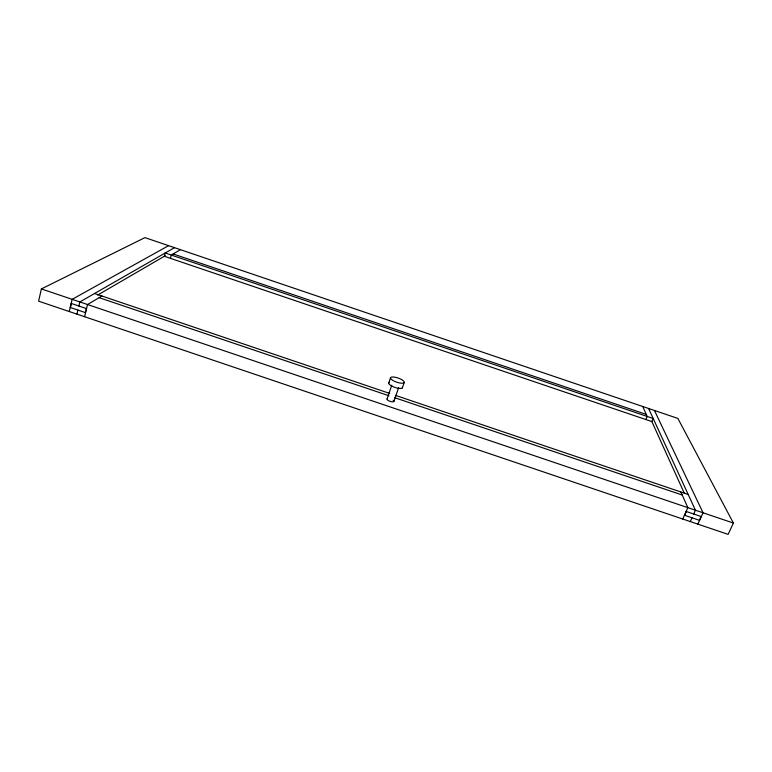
<?xml version="1.0" encoding="UTF-8"?>
<svg xmlns="http://www.w3.org/2000/svg" width="772" height="772" viewBox="0 0 772 772"><rect width="100%" height="100%" fill="white"/><g stroke="black" fill="none" stroke-linecap="round" stroke-linejoin="round"><path stroke-width="1.16" d="M41.379 288.921L38.6 301.167L728.121 534.369L733.4 523.059L677.864 418.414L144.914 237.631L41.379 288.921L733.4 523.059M69.268 311.541L72.153 299.333L168.585 245.66M70.406 307.536L71.362 303.473M76.93 314.136L77.904 310.074M78.869 306.011L79.844 301.939L174.501 247.667M85.403 312.612L86.377 308.549M84.592 316.723L87.535 304.535L101.952 296.023M170.438 258.33L171.297 255.059L180.416 249.674M388.654 383.24L390.429 378.01M387.033 399.076L391.771 385.209M393.903 401.401L398.67 387.544M402.337 387.92L404.142 382.7A7.305 2.191 18.9 0 0 395.322 377.267A7.305 2.191 18.9 0 0 392.649 380.326A7.305 2.191 18.9 0 0 404.142 382.7M645.846 419.543L647.168 416.436L642.729 406.497M682.728 519.016L687.842 507.648L680.856 491.967M684.6 515.291L686.308 511.508M690.303 521.573L692.011 517.8M693.719 514.007L695.437 510.215L648.586 408.485M699.413 520.299L701.14 516.516M697.869 524.14L703.031 512.782L654.444 410.472M97.619 295.097L165.324 255.706M173.16 253.959L646.26 414.41M94.531 293.514L389.686 393.421M395.399 395.351L688.18 494.447M99.154 297.674L388.972 395.766M394.675 397.696L682.216 495.016M71.188 303.415L86.551 308.607M686.134 511.45L701.304 516.574M70.223 307.478L85.576 312.67M684.436 515.233L699.586 520.357M651.751 421.329L684.339 493.289M402.511 387.37A7.286 2.219 18.9 0 1 393.99 387.1A7.286 2.219 18.9 0 1 389.493 382.333M393.131 400.272A3.628 1.158 18.9 0 1 393.093 401.826A3.628 1.158 18.9 0 1 388.712 400.755A3.628 1.158 18.9 0 1 387.245 398.825M165.208 252.994L164.359 256.275L651.867 421.589L653.189 418.482L165.208 252.994"/></g></svg>
